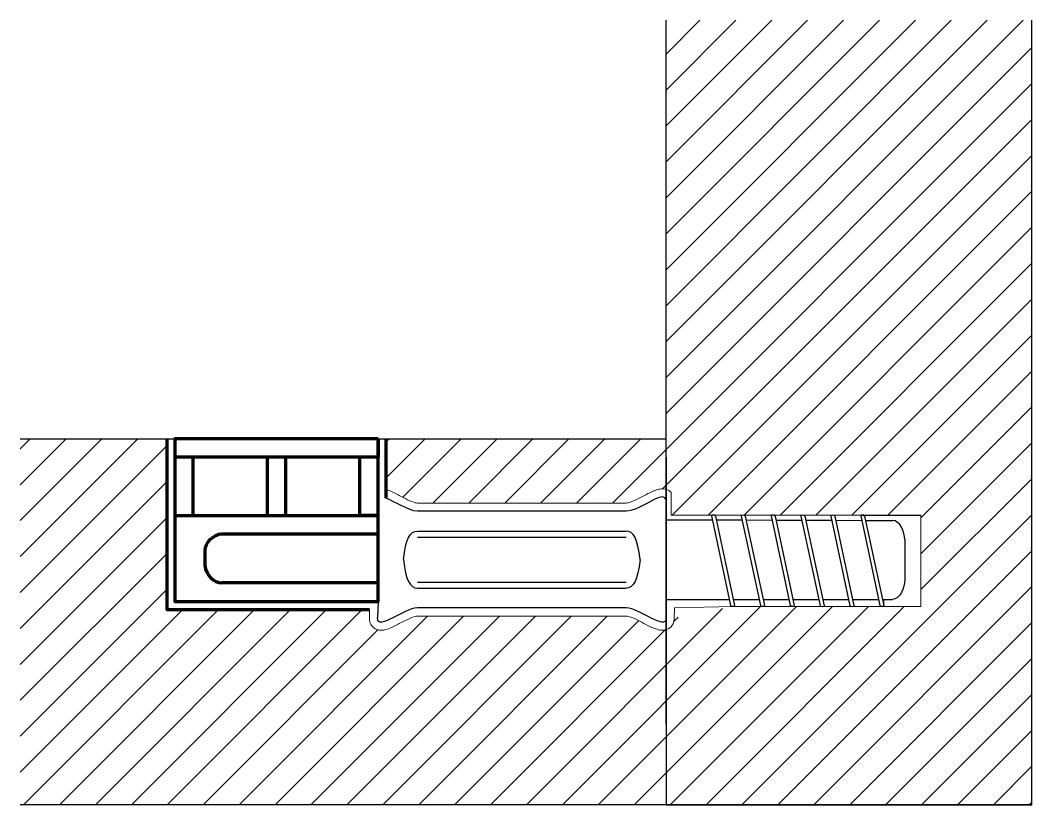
# Model space of a CAD drawing. Header units: millimetres. Extents: x -566 to 5878, y -1053 to 3177.
# Drawn here: x -116.42 to -91.52, y 850.71 to 870 of the extents above; entities that cross this region are included whole.
import ezdxf

# ---------------------------------------------------------------- set-up
doc = ezdxf.new("R2010")
doc.units = ezdxf.units.MM
doc.header["$MEASUREMENT"] = 0
doc.linetypes.add('ACAD_ISO02W100', pattern=[15, 12, -3])
doc.layers.add('A-FURN', color=8, linetype='Continuous', lineweight=18)

msp = doc.modelspace()

# ---------------------------------------------------------------- hatches: boundary and pattern name
at = {"linetype": 'ACAD_ISO02W100'}
h = msp.add_hatch(dxfattribs=at)
h.set_pattern_fill('ANSI31', color=256, scale=5)
h.set_pattern_definition([(45, (-40.73025, 0), (-0.44194174, 0.44194174), [])])
edge = h.paths.add_edge_path()
edge.add_line((-91.522, 870.003), (-100.522, 870.003))
edge.add_line((-100.522, 870.003), (-100.522, 858.467))
edge.add_spline(control_points=[(-100.522, 858.467), (-100.505, 858.462), (-100.487, 858.456), (-100.441, 858.431), (-100.415, 858.409), (-100.393, 858.384)], knot_values=[0.022796, 0.022796, 0.022796, 0.022796, 0.028083, 0.028083, 0.036705, 0.036705, 0.036705, 0.036705], degree=3, periodic=0)
edge.add_line((-100.393, 858.384), (-100.393, 857.834))
edge.add_line((-100.393, 857.834), (-99.367, 857.834))
edge.add_spline(control_points=[(-99.367, 857.834), (-99.364, 857.834), (-99.362, 857.834), (-99.359, 857.834)], knot_values=[0.009552, 0.009552, 0.009552, 0.009552, 0.010556, 0.010556, 0.010556, 0.010556], degree=3, periodic=0)
edge.add_line((-99.314, 857.835), (-99.314, 857.834))
edge.add_line((-99.314, 857.834), (-97.898, 857.834))
edge.add_spline(control_points=[(-97.898, 857.834), (-97.895, 857.834), (-97.893, 857.834), (-97.89, 857.834)], knot_values=[0.009552, 0.009552, 0.009552, 0.009552, 0.010556, 0.010556, 0.010556, 0.010556], degree=3, periodic=0)
edge.add_line((-97.845, 857.835), (-97.845, 857.834))
edge.add_line((-97.845, 857.834), (-95.692, 857.834))
edge.add_spline(control_points=[(-95.692, 857.834), (-95.689, 857.834), (-95.687, 857.834), (-95.684, 857.834)], knot_values=[0.009552, 0.009552, 0.009552, 0.009552, 0.010556, 0.010556, 0.010556, 0.010556], degree=3, periodic=0)
edge.add_line((-95.639, 857.835), (-95.639, 857.834))
edge.add_line((-95.639, 857.834), (-94.248, 857.834))
edge.add_line((-94.248, 857.834), (-94.248, 855.588))
edge.add_line((-94.248, 855.588), (-95.187, 855.588))
edge.add_spline(control_points=[(-95.187, 855.588), (-95.199, 855.586), (-95.213, 855.586), (-95.226, 855.588)], knot_values=[0.007332, 0.007332, 0.007332, 0.007332, 0.012668, 0.012668, 0.012668, 0.012668], degree=3, periodic=0)
edge.add_spline(control_points=[(-95.26, 855.611), (-95.258, 855.599), (-95.243, 855.591), (-95.226, 855.588)], knot_values=[0.012668, 0.012668, 0.012668, 0.012668, 0.02, 0.02, 0.02, 0.02], degree=3, periodic=0)
edge.add_line((-95.242, 855.588), (-95.905, 855.588))
edge.add_spline(control_points=[(-95.905, 855.588), (-95.921, 855.577), (-95.961, 855.577), (-95.982, 855.588)], knot_values=[0.004041, 0.004041, 0.004041, 0.004041, 0.015959, 0.015959, 0.015959, 0.015959], degree=3, periodic=0)
edge.add_spline(control_points=[(-95.996, 855.604), (-95.994, 855.597), (-95.989, 855.592), (-95.982, 855.588)], knot_values=[0.015959, 0.015959, 0.015959, 0.015959, 0.02, 0.02, 0.02, 0.02], degree=3, periodic=0)
edge.add_line((-95.987, 855.588), (-96.639, 855.588))
edge.add_spline(control_points=[(-96.639, 855.588), (-96.656, 855.577), (-96.695, 855.577), (-96.717, 855.588)], knot_values=[0.004041, 0.004041, 0.004041, 0.004041, 0.015959, 0.015959, 0.015959, 0.015959], degree=3, periodic=0)
edge.add_spline(control_points=[(-96.73, 855.604), (-96.729, 855.597), (-96.724, 855.592), (-96.717, 855.588)], knot_values=[0.015959, 0.015959, 0.015959, 0.015959, 0.02, 0.02, 0.02, 0.02], degree=3, periodic=0)
edge.add_line((-96.722, 855.588), (-97.393, 855.588))
edge.add_spline(control_points=[(-97.393, 855.588), (-97.405, 855.586), (-97.419, 855.586), (-97.432, 855.588)], knot_values=[0.007332, 0.007332, 0.007332, 0.007332, 0.012668, 0.012668, 0.012668, 0.012668], degree=3, periodic=0)
edge.add_spline(control_points=[(-97.466, 855.611), (-97.464, 855.599), (-97.449, 855.591), (-97.432, 855.588)], knot_values=[0.012668, 0.012668, 0.012668, 0.012668, 0.02, 0.02, 0.02, 0.02], degree=3, periodic=0)
edge.add_line((-97.448, 855.588), (-98.119, 855.588))
edge.add_spline(control_points=[(-98.119, 855.588), (-98.134, 855.583), (-98.157, 855.583), (-98.175, 855.588)], knot_values=[0.005928, 0.005928, 0.005928, 0.005928, 0.014072, 0.014072, 0.014072, 0.014072], degree=3, periodic=0)
edge.add_spline(control_points=[(-98.2, 855.608), (-98.198, 855.599), (-98.188, 855.592), (-98.175, 855.588)], knot_values=[0.014072, 0.014072, 0.014072, 0.014072, 0.02, 0.02, 0.02, 0.02], degree=3, periodic=0)
edge.add_line((-98.186, 855.588), (-98.862, 855.588))
edge.add_line((-98.862, 855.588), (-100.322, 855.304))
edge.add_spline(control_points=[(-100.322, 855.304), (-100.322, 855.259), (-100.327, 855.211), (-100.373, 855.109), (-100.418, 855.059), (-100.487, 855.022), (-100.505, 855.016), (-100.522, 855.011)], knot_values=[0, 0, 0, 0, 0.015709, 0.015709, 0.031419, 0.031419, 0.036705, 0.036705, 0.036705, 0.036705], degree=3, periodic=0)
edge.add_spline(control_points=[(-101.501, 855.348), (-101.483, 855.348), (-101.435, 855.34), (-101.302, 855.29), (-101.209, 855.244), (-101.051, 855.161), (-100.986, 855.126), (-100.857, 855.063), (-100.795, 855.035), (-100.693, 855.007), (-100.657, 855), (-100.587, 854.998), (-100.555, 855.001), (-100.522, 855.011)], knot_values=[0.036705, 0.036705, 0.036705, 0.036705, 0.071773, 0.071773, 0.117226, 0.117226, 0.148624, 0.148624, 0.180023, 0.180023, 0.195732, 0.195732, 0.206155, 0.206155, 0.206155, 0.206155], degree=3, periodic=0)
edge.add_line((-100.522, 855.011), (-100.522, 850.708))
edge.add_line((-100.522, 850.708), (-91.522, 850.708))
edge.add_line((-91.522, 850.708), (-91.522, 870.003))
edge = h.paths.add_edge_path()
edge.add_spline(control_points=[(-100.522, 855.011), (-100.555, 855.001), (-100.587, 854.998), (-100.657, 855), (-100.693, 855.007), (-100.795, 855.035), (-100.857, 855.063), (-100.986, 855.126), (-101.051, 855.161), (-101.209, 855.244), (-101.302, 855.29), (-101.435, 855.34), (-101.483, 855.348), (-101.501, 855.348)], knot_values=[0.036705, 0.036705, 0.036705, 0.036705, 0.047128, 0.047128, 0.062837, 0.062837, 0.094236, 0.094236, 0.125635, 0.125635, 0.171088, 0.171088, 0.206155, 0.206155, 0.206155, 0.206155], degree=3, periodic=0)
edge.add_line((-101.501, 855.348), (-106.642, 855.348))
edge.add_spline(control_points=[(-106.642, 855.348), (-106.662, 855.348), (-106.715, 855.338), (-106.842, 855.288), (-106.918, 855.252), (-107.076, 855.169), (-107.16, 855.124), (-107.29, 855.062), (-107.337, 855.042), (-107.424, 855.013), (-107.464, 855.003), (-107.559, 854.997), (-107.618, 855.001), (-107.723, 855.059), (-107.763, 855.101), (-107.809, 855.188), (-107.818, 855.232), (-107.821, 855.282), (-107.822, 855.293), (-107.822, 855.304)], knot_values=[0, 0, 0, 0, 0.037566, 0.037566, 0.075132, 0.075132, 0.115137, 0.115137, 0.138567, 0.138567, 0.156906, 0.156906, 0.175245, 0.175245, 0.188849, 0.188849, 0.202453, 0.202453, 0.206155, 0.206155, 0.206155, 0.206155], degree=3, periodic=0)
edge.add_line((-107.822, 855.304), (-107.822, 855.508))
edge.add_line((-107.822, 855.508), (-112.809, 855.508))
edge.add_line((-112.809, 855.508), (-112.809, 859.708))
edge.add_line((-112.809, 859.708), (-116.415, 859.708))
edge.add_line((-116.415, 859.708), (-116.415, 850.708))
edge.add_line((-116.415, 850.708), (-100.522, 850.708))
edge.add_line((-100.522, 850.708), (-100.522, 855.011))
edge = h.paths.add_edge_path(flags=17)
edge.add_line((-100.522, 859.254), (-100.522, 859.708))
edge.add_line((-100.522, 859.708), (-107.409, 859.708))
edge.add_line((-107.409, 859.708), (-107.409, 858.459))
edge.add_spline(control_points=[(-107.409, 858.459), (-107.401, 858.457), (-107.394, 858.455), (-107.337, 858.436), (-107.29, 858.416), (-107.16, 858.354), (-107.076, 858.308), (-106.918, 858.226), (-106.842, 858.189), (-106.715, 858.14), (-106.662, 858.129), (-106.642, 858.129)], knot_values=[0, 0, 0, 0, 0.003633, 0.003633, 0.027063, 0.027063, 0.067069, 0.067069, 0.104635, 0.104635, 0.1422, 0.1422, 0.1422, 0.1422], degree=3, periodic=0)
edge.add_line((-106.642, 858.129), (-101.501, 858.129))
edge.add_spline(control_points=[(-101.501, 858.129), (-101.483, 858.129), (-101.435, 858.138), (-101.302, 858.188), (-101.209, 858.234), (-101.051, 858.317), (-100.986, 858.352), (-100.857, 858.415), (-100.795, 858.443), (-100.693, 858.471), (-100.657, 858.478), (-100.587, 858.479), (-100.555, 858.477), (-100.522, 858.467)], knot_values=[0.036705, 0.036705, 0.036705, 0.036705, 0.071773, 0.071773, 0.117226, 0.117226, 0.148624, 0.148624, 0.180023, 0.180023, 0.195732, 0.195732, 0.206155, 0.206155, 0.206155, 0.206155], degree=3, periodic=0)
edge.add_line((-100.522, 858.467), (-100.522, 859.254))

# ---------------------------------------------------------------- linework, layer by layer
for p, q in [((-100.522, 852.693), (-100.522, 870.003)), ((-91.522, 850.708), (-91.522, 870.003)), ((-116.415, 859.708), (-100.522, 859.708)), ((-101.501, 857.929), (-106.642, 857.929)), ((-100.519, 857.718), (-99.386, 857.715)), ((-99.407, 857.811), (-98.935, 855.611)), ((-99.309, 857.81), (-98.837, 855.611)), ((-99.288, 857.714), (-98.651, 857.712)), ((-98.672, 857.808), (-98.2, 855.608)), ((-98.574, 857.808), (-98.102, 855.608)), ((-98.553, 857.712), (-97.916, 857.71)), ((-97.938, 857.811), (-97.466, 855.611)), ((-97.84, 857.81), (-97.368, 855.611)), ((-97.818, 857.71), (-97.181, 857.708)), ((-97.202, 857.804), (-96.73, 855.604)), ((-97.104, 857.803), (-96.632, 855.604)), ((-97.083, 857.708), (-96.446, 857.706)), ((-96.467, 857.804), (-95.996, 855.604)), ((-96.369, 857.803), (-95.898, 855.604)), ((-96.348, 857.705), (-95.709, 857.703)), ((-95.732, 857.811), (-95.26, 855.611)), ((-95.634, 857.81), (-95.162, 855.611)), ((-95.611, 857.703), (-94.949, 857.701)), ((-106.642, 857.44), (-101.501, 857.44)), ((-106.642, 857.293), (-101.501, 857.293)), ((-94.646, 857.229), (-94.646, 856.739)), ((-94.646, 856.73), (-94.646, 856.24)), ((-106.642, 856.185), (-101.501, 856.185)), ((-106.642, 856.038), (-101.501, 856.038)), ((-100.522, 855.76), (-98.967, 855.76)), ((-98.869, 855.76), (-98.233, 855.76)), ((-98.135, 855.76), (-97.498, 855.76)), ((-97.4, 855.76), (-96.764, 855.76)), ((-96.666, 855.76), (-96.029, 855.76)), ((-95.931, 855.76), (-95.292, 855.76)), ((-95.194, 855.76), (-94.949, 855.76)), ((-101.501, 855.548), (-106.642, 855.548)), ((-100.522, 850.708), (-116.415, 850.708)), ((-100.522, 850.708), (-91.522, 850.708)), ((-91.522, 850.708), (-100.522, 850.708))]:
    msp.add_line(p, q)
at = {"lineweight": 100}
for p, q in [((-110.334, 857.823), (-110.334, 859.254)), ((-109.884, 859.254), (-109.884, 857.823)), ((-112.609, 857.823), (-107.609, 857.823)), ((-107.609, 856.163), (-111.455, 856.163))]:
    msp.add_line(p, q, dxfattribs=at)
at = {"linetype": 'ACAD_ISO02W100'}
for p, q in [((-95.684, 857.834), (-94.248, 857.834)), ((-98.862, 855.588), (-98.901, 855.588))]:
    msp.add_line(p, q, dxfattribs=at)
at = {"lineweight": 100}
for points in [[(-107.609, 859.708), (-112.609, 859.708), (-112.609, 855.708), (-107.609, 855.708), (-107.609, 859.708)], [(-107.609, 859.708), (-107.609, 859.254), (-112.609, 859.254)], [(-112.609, 857.823), (-112.159, 857.823), (-112.159, 859.254)], [(-107.609, 857.823), (-108.059, 857.823), (-108.059, 859.254)], [(-111.455, 857.369), (-107.609, 857.369)], [(-111.862, 856.573), (-111.865, 856.958)]]:
    msp.add_lwpolyline(points, dxfattribs=at)
for points in [[(-100.522, 859.254), (-100.522, 850.708)], [(-100.522, 858.174), (-100.522, 856.739)], [(-105.908, 857.44), (-105.908, 857.44)], [(-100.522, 855.304), (-100.522, 856.739)], [(-105.908, 856.038), (-105.908, 856.038)], [(-107.609, 855.708), (-107.622, 855.304)], [(-95.162, 855.611), (-95.162, 855.76), (-94.949, 855.76)]]:
    msp.add_lwpolyline(points)
for points in [[(-100.522, 858.174), (-100.522, 858.511), (-101.164, 857.929), (-101.501, 857.929)], [(-106.642, 857.929), (-106.855, 857.929), (-107.191, 858.162), (-107.409, 858.248)], [(-99.309, 857.81), (-99.315, 857.842), (-99.413, 857.842), (-99.407, 857.811)], [(-97.84, 857.81), (-97.846, 857.842), (-97.944, 857.842), (-97.938, 857.811)], [(-95.634, 857.81), (-95.641, 857.842), (-95.739, 857.842), (-95.732, 857.811)], [(-98.574, 857.808), (-98.58, 857.84), (-98.678, 857.84), (-98.672, 857.808)], [(-97.104, 857.803), (-97.11, 857.835), (-97.208, 857.836), (-97.202, 857.804)], [(-96.369, 857.803), (-96.376, 857.835), (-96.474, 857.836), (-96.467, 857.804)], [(-94.646, 857.229), (-94.646, 857.416), (-94.762, 857.7), (-94.949, 857.701)], [(-106.98, 856.739), (-106.93, 857.251), (-106.818, 857.44), (-106.642, 857.44)], [(-101.163, 856.739), (-101.213, 857.251), (-101.326, 857.44), (-101.501, 857.44)], [(-106.98, 856.739), (-106.93, 856.227), (-106.818, 856.038), (-106.642, 856.038)], [(-101.163, 856.739), (-101.213, 856.227), (-101.326, 856.038), (-101.501, 856.038)], [(-94.646, 856.24), (-94.646, 856.051), (-94.76, 855.76), (-94.949, 855.76)], [(-98.837, 855.611), (-98.83, 855.579), (-98.928, 855.579), (-98.935, 855.611)], [(-98.102, 855.608), (-98.095, 855.576), (-98.193, 855.576), (-98.2, 855.608)], [(-97.368, 855.611), (-97.361, 855.579), (-97.459, 855.579), (-97.466, 855.611)], [(-96.632, 855.604), (-96.625, 855.572), (-96.723, 855.572), (-96.73, 855.604)], [(-95.898, 855.604), (-95.891, 855.572), (-95.989, 855.572), (-95.996, 855.604)], [(-95.162, 855.611), (-95.155, 855.579), (-95.253, 855.579), (-95.26, 855.611)], [(-106.642, 855.548), (-106.979, 855.548), (-107.622, 854.967), (-107.622, 855.304)], [(-100.522, 855.304), (-100.522, 854.967), (-101.164, 855.548), (-101.501, 855.548)]]:
    msp.add_open_spline(points, degree=3)
for points in [[(-111.865, 856.958), (-111.867, 857.152), (-111.648, 857.369), (-111.455, 857.369)], [(-111.862, 856.573), (-111.861, 856.38), (-111.648, 856.163), (-111.455, 856.163)]]:
    msp.add_open_spline(points, degree=3, dxfattribs=at)
at = {"layer": 'A-FURN', "linetype": 'ACAD_ISO02W100'}
for p, q in [((-100.393, 857.834), (-100.393, 858.384)), ((-94.248, 857.834), (-100.393, 857.834)), ((-94.248, 855.588), (-94.248, 857.834)), ((-100.313, 855.553), (-98.862, 855.588)), ((-98.901, 855.588), (-94.248, 855.588))]:
    msp.add_line(p, q, dxfattribs=at)
at = {"layer": 'A-FURN'}
for p, q in [((-101.501, 858.129), (-106.642, 858.129)), ((-101.501, 855.348), (-106.642, 855.348))]:
    msp.add_line(p, q, dxfattribs=at)
at = {"layer": 'A-FURN', "lineweight": 100}
for points in [[(-112.809, 859.708), (-112.809, 855.508), (-107.822, 855.508)], [(-107.409, 858.248), (-107.409, 859.708)]]:
    msp.add_lwpolyline(points, dxfattribs=at)
at = {"layer": 'A-FURN'}
msp.add_lwpolyline([(-107.822, 855.508), (-107.822, 855.304)], dxfattribs=at)
for points, knots in [([(-106.642, 858.129), (-106.662, 858.129), (-106.715, 858.14), (-106.842, 858.189), (-106.918, 858.226), (-107.076, 858.308), (-107.16, 858.354), (-107.29, 858.416), (-107.337, 858.436), (-107.394, 858.455), (-107.401, 858.457), (-107.409, 858.459)], [0, 0, 0, 0, 0.0375658, 0.0375658, 0.0751317, 0.0751317, 0.1151374, 0.1151374, 0.1385669, 0.1385669, 0.1422004, 0.1422004, 0.1422004, 0.1422004]), ([(-100.393, 858.384), (-100.415, 858.409), (-100.441, 858.431), (-100.522, 858.474), (-100.573, 858.48), (-100.657, 858.478), (-100.693, 858.471), (-100.795, 858.443), (-100.857, 858.415), (-100.986, 858.352), (-101.051, 858.317), (-101.209, 858.234), (-101.302, 858.188), (-101.435, 858.138), (-101.483, 858.129), (-101.501, 858.129)], [0.0227963, 0.0227963, 0.0227963, 0.0227963, 0.0314186, 0.0314186, 0.0471279, 0.0471279, 0.0628373, 0.0628373, 0.0942359, 0.0942359, 0.1256345, 0.1256345, 0.1710878, 0.1710878, 0.2061553, 0.2061553, 0.2061553, 0.2061553]), ([(-100.313, 855.553), (-100.322, 855.259), (-100.327, 855.211), (-100.373, 855.109), (-100.418, 855.059), (-100.522, 855.004), (-100.573, 854.998), (-100.657, 855), (-100.693, 855.007), (-100.795, 855.035), (-100.857, 855.063), (-100.986, 855.126), (-101.051, 855.161), (-101.209, 855.244), (-101.302, 855.29), (-101.435, 855.34), (-101.483, 855.348), (-101.501, 855.348)], [0, 0, 0, 0, 0.0157093, 0.0157093, 0.0314186, 0.0314186, 0.0471279, 0.0471279, 0.0628373, 0.0628373, 0.0942359, 0.0942359, 0.1256345, 0.1256345, 0.1710878, 0.1710878, 0.2061553, 0.2061553, 0.2061553, 0.2061553]), ([(-106.642, 855.348), (-106.662, 855.348), (-106.715, 855.338), (-106.842, 855.288), (-106.918, 855.252), (-107.076, 855.169), (-107.16, 855.124), (-107.29, 855.062), (-107.337, 855.042), (-107.424, 855.013), (-107.464, 855.003), (-107.559, 854.997), (-107.618, 855.001), (-107.723, 855.059), (-107.763, 855.101), (-107.809, 855.188), (-107.818, 855.232), (-107.821, 855.282), (-107.822, 855.293), (-107.822, 855.304)], [0, 0, 0, 0, 0.0375658, 0.0375658, 0.0751317, 0.0751317, 0.1151374, 0.1151374, 0.1385669, 0.1385669, 0.1569058, 0.1569058, 0.1752446, 0.1752446, 0.1888487, 0.1888487, 0.2024527, 0.2024527, 0.2061553, 0.2061553, 0.2061553, 0.2061553])]:
    msp.add_open_spline(points, degree=3, knots=knots, dxfattribs=at)

doc.saveas('drawing.dxf')
